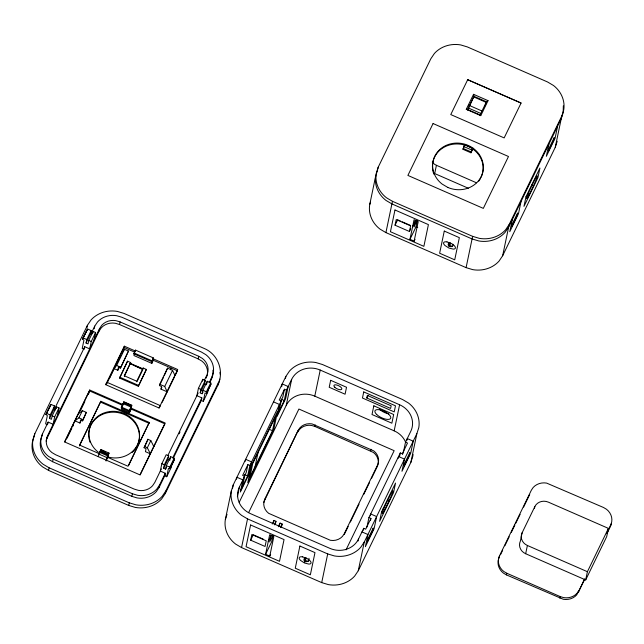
<?xml version="1.0" encoding="UTF-8"?>
<svg xmlns="http://www.w3.org/2000/svg" width="644" height="644" viewBox="0 0 644 644"><rect width="100%" height="100%" fill="white"/><g stroke="black" fill="none" stroke-linecap="round" stroke-linejoin="round"><path stroke-width="0.97" d="M563.331 105.833L563.178 112.603L561.246 118.665L508.639 227.074L505.041 232.412A28.328 25.865 11.8 0 1 478.742 240.953L472.076 238.948L391.914 203.915L385.973 200.413A28.328 25.865 11.8 0 1 375.718 175.884L377.658 169.823M135.473 351.696L135.522 350.119L153.385 357.927L153.32 360.286L151.823 363.361L133.96 355.56L134.596 352.526L133.944 353.87L151.807 361.678L152.459 360.326L151.823 363.361M281.509 526.792L282.112 523.983L280.092 523.105L278.345 526.695M272.71 535.671L269.659 541.95L271.019 535.438M273.579 522.316L273.974 520.433L275.954 521.294L275.342 524.095M417.079 220.691L414.028 226.978L415.388 220.465M217.881 385.152C224.337 371.556 218.34 354.272 204.164 348.452L124.002 313.419L117.337 311.414A28.328 25.865 11.8 0 0 91.037 319.955L87.439 325.292L34.832 433.702L32.353 442.372A28.328 25.865 11.8 0 0 42.609 466.9L48.55 470.402L128.711 505.435L135.377 507.44A28.328 25.865 11.8 0 0 161.676 498.899L165.275 493.562L217.881 385.152L219.813 379.091M47.616 424.718L45.627 423.849L47.358 415.589L45.957 414.511L51.077 404.448L54.555 405.962L53.83 409.439L49.475 418.415L51.456 419.284L52.18 415.807L56.535 406.831L59.023 407.918L57.477 415.308M59.023 407.918L54.668 416.893L53.122 424.275L48.155 422.11L42.528 433.718L40.459 441.084A20.656 18.853 11.8 0 0 47.938 458.963L52.599 461.708L131.851 496.347L137.075 497.917A20.656 18.853 11.8 0 0 156.251 491.694L159.076 487.508L165.162 474.958M50.401 405.1L45.957 414.511M47.793 423.849L48.155 422.11M49.475 418.415L50.2 414.937L54.555 405.962M46.167 441.068L47.632 435.594L99.546 328.593L101.816 325.228A15.166 13.846 11.8 0 1 115.896 320.656L120.098 321.92L198.706 356.277L202.449 358.483A15.166 13.846 11.8 0 1 207.94 371.612L206.177 378.044L207.086 375.178M56.173 408.57L56.535 406.831M48.55 470.402L49.089 467.794L43.156 464.292A28.328 25.865 11.8 0 1 32.9 439.763L34.832 433.702M52.599 461.708L53.138 459.1L48.485 456.355A20.656 18.853 11.8 0 1 41.007 438.475L42.528 433.718M84.195 349.322L82.215 348.46L83.937 340.201L82.545 339.114L87.665 329.052L91.134 330.573L90.41 334.051L86.055 343.027L88.043 343.888L88.767 340.41L93.122 331.435L95.602 332.521L94.056 339.911M86.892 327.901L87.439 325.292M86.988 329.704L82.545 339.114M84.38 348.46L84.742 346.722L89.701 348.887L91.247 341.497L95.602 332.521M86.055 343.027L86.779 339.549L91.134 330.573M92.76 333.173L93.122 331.435M94.185 328.738L94.732 326.13L97.55 321.944A20.656 18.853 11.8 0 1 116.725 315.721L121.958 317.291L201.21 351.93L205.863 354.675A20.656 18.853 11.8 0 1 213.341 372.554L209.976 382.608M47.084 438.202L99.007 331.201L99.546 328.593M82.384 410.663L78.898 417.843L74.978 420.87L79.937 423.044L80.572 420.001L82.561 420.87L86.32 412.385L82.384 410.663L78.463 413.69M82.561 420.87L86.32 412.385M89.339 391.769L89.709 390.031L123.737 404.899M79.405 445.954L100.842 401.284L149.263 422.448L128.695 465.33M106.864 383.671L124.05 347.502L134.58 352.099M207.392 374.22A15.166 13.846 11.8 0 0 201.902 361.091L198.159 358.885L119.559 324.528L120.098 321.92M98.274 456.652L99.868 451.38L107.806 454.849L107.081 458.327L107.516 457.425L108.933 453.022L100.995 449.552L100.126 451.347L108.063 454.817L108.933 453.022L107.773 457.401L106.027 460.991L107.806 454.849M99.321 453.988L99.868 451.38M100.995 449.552L100.464 450.889M124.493 349.322L116.653 365.478L113.851 368.521L117.82 370.26L118.456 367.217L120.444 368.086L128.462 351.061L124.493 349.322L121.692 352.373M135.369 351.02L124.324 346.198L123.785 348.807L121.611 353.274M120.444 368.086L128.462 351.061M130.66 362.556L124.252 375.75L136.761 381.208L143.161 368.014L146.285 369.382L146.108 370.252L138.331 386.271L119.575 378.076L127.528 361.187L130.66 362.556L124.364 376.394M127.528 361.187L119.575 378.076M121.998 406.952L121.523 409.23L129.46 412.699L130.096 409.656L129.227 411.452L121.281 407.982L121.466 407.113L122.956 403.555L130.893 407.024L130.08 410.936L131.762 405.229L123.825 401.759L122.98 404.609M122.771 404.424L122.956 403.555M133.944 353.87L135.522 350.119M129.227 411.452L130.893 407.024M129.46 412.699L131.199 409.109L131.762 405.229M138.331 386.271L146.285 369.382M143.161 368.014L142.976 368.883L130.474 363.425M151.807 361.678L153.385 357.927M128.711 505.435L129.259 502.827L49.089 467.794M131.851 496.347L132.398 493.739L53.138 459.1M144.353 446.453L147.331 447.757L150.39 453.835L145.431 451.669L146.067 448.626L144.079 447.757L147.838 439.272L150.817 440.577L153.876 446.654M147.565 440.577L147.838 439.272M159.72 384.299L164.719 386.489L167.239 391.858L160.984 389.121L161.531 386.513L159.446 385.603L159.72 384.299L167.561 368.143L172.56 370.332L175.079 375.702L177.438 370.831L153.32 360.286M167.561 368.143L164.236 375.734M166.458 467.335L165.589 469.13L163.6 468.26L167.955 459.285L168.688 455.807L166.2 454.72L161.845 463.696L160.308 471.086L165.267 473.26L164.719 475.86L166.707 476.729L171.062 467.753L171.827 464.083M159.076 487.508L159.615 484.9L165.275 473.243M163.6 468.26L164.333 464.783L168.688 455.807M165.589 469.13L166.313 465.652L170.668 456.676L174.146 458.19L174.363 459.711L170.008 468.687L168.43 468.47L166.707 476.729M170.129 459.285L170.668 456.676M170.008 468.687L174.46 459.277M165.275 493.562L165.822 490.953L218.429 382.544M198.159 358.885L198.706 356.277M203.045 391.938L202.176 393.734L200.187 392.864L204.542 383.888L205.267 380.411L202.788 379.332L198.433 388.308L196.887 395.698L201.854 397.863L201.306 400.471L203.287 401.341L207.65 392.365L208.608 387.777M202.401 381.176L202.788 379.332M200.187 392.864L200.912 389.387L205.267 380.411M202.176 393.734L202.9 390.256L207.255 381.28L210.725 382.802L210.95 384.323L206.595 393.299L205.017 393.082L203.287 401.341M206.708 383.888L207.255 381.28M206.595 393.299L211.039 383.888M225.352 519.547L231.349 490.865L233.281 484.803L285.888 376.394L289.486 371.057A28.328 25.865 11.8 0 1 315.785 362.508L322.451 364.512L402.613 399.554L408.554 403.055A28.328 25.865 11.8 0 1 418.809 427.576L416.869 433.637L410.88 462.328L358.273 570.737L354.675 576.074A28.328 25.865 11.8 0 1 328.376 584.615L321.71 582.611L241.548 547.577L235.607 544.075A28.328 25.865 11.8 0 1 225.352 519.547L227.01 514.355M232.484 488.627L233.281 484.803M236.541 479.16L236.936 477.268L242.893 479.869L240.349 492.04L249.059 474.089L251.603 461.917L245.646 459.317L245.251 461.217M237.386 496.709L239.407 487.049L244.631 476.278L242.651 475.409L247.876 464.638L249.856 465.507L247.682 475.94L244.277 474.451M242.458 486.711L244.631 476.278M247.876 464.638L246.241 472.463L243.625 477.848M255.08 466.626L257.986 452.716M241.548 547.577L247.538 518.887L241.605 515.385A28.328 25.865 11.8 0 1 231.349 490.865M281.645 386.73L282.233 383.921L288.182 386.529L285.646 398.692L276.936 416.644L279.472 404.48L273.523 401.872M272.501 430.723L275.407 416.813L252.762 463.487L249.856 477.397L272.501 430.723L269.103 429.242M250.669 540.179L251.852 534.528L266.238 540.815L265.062 546.466L250.669 540.179L253.285 534.794L263.179 539.117M285.485 378.302L285.888 376.394M279.037 411.315L281.219 400.89L279.23 400.021L284.463 389.25L286.443 390.119L284.262 400.544L277.298 414.905M284.463 389.25L282.821 397.074L280.647 401.558M263.863 502.61L264.797 499.148L298.188 430.345L299.871 427.841A13.065 11.93 11.8 0 1 312.002 423.897L373.745 450.881A13.065 11.93 11.8 0 1 378.479 462.199L377.247 466.602L371.604 478.218M239.23 502.272L286.218 405.422L291.668 379.348A21.751 19.851 11.8 0 1 320.229 370.067L399.61 404.762A21.751 19.851 11.8 0 1 410.743 431.391L405.519 442.162L403.345 452.595L402.468 454.39M265.594 554.291L269.675 534.729L273.845 536.557L269.756 556.11L265.594 554.291L271.688 541.725L272.959 535.639M264.467 500.718L298.188 430.345M286.218 405.422A21.751 19.851 11.8 0 1 314.779 396.149L320.229 370.067M377.247 466.602L378.149 463.761A13.065 11.93 11.8 0 0 373.423 452.45L314.803 426.4L315.133 424.839M557.189 141.294L555.249 147.355L502.642 255.765L499.052 261.102A28.328 25.865 11.8 0 1 472.744 269.643L466.087 267.638L385.917 232.605L379.984 229.095A28.328 25.865 11.8 0 1 369.728 204.575L375.718 175.884M377.835 168.953L378.197 167.215L430.804 58.805L434.402 53.468A28.328 25.865 11.8 0 1 460.702 44.927L467.367 46.931L547.529 81.965L553.47 85.475A28.328 25.865 11.8 0 1 563.725 109.995L561.785 116.057L555.249 147.355M304.475 561.294L305.24 557.648M304.781 562.244L306.198 557.833M385.917 232.605L392.454 201.306L386.521 197.805A28.328 25.865 11.8 0 1 376.265 173.276L378.197 167.215M395.046 225.207L396.221 219.556L410.614 225.843L409.431 231.494L395.046 225.207L397.654 219.821L400.359 220.997M321.71 582.611L327.707 553.929L247.538 518.887M366.798 398.008L367.338 395.408L391.158 405.817L390.61 408.425L366.798 398.008L368.102 395.319M409.962 239.318L414.052 219.757L418.222 221.576L414.132 241.138L409.962 239.318L416.064 226.752L417.336 220.667M370.638 450.8L370.96 449.238M432.269 162.087A10.328 9.427 11.8 0 0 436.423 165.291L434.7 173.55L468.341 188.249M358.08 541.024L358.483 539.092L363.707 528.322L365.695 529.191L370.92 518.42L368.94 517.551L400.294 452.933L402.283 453.795L407.507 443.032L405.519 442.162M363.313 530.221L363.707 528.322M366.959 527.034L368.94 517.551M358.273 570.737L364.271 542.047L416.869 433.637M370.284 515.836L370.678 513.96L376.635 516.569L374.092 528.74L365.381 546.684L367.925 534.52L361.968 531.912M370.509 520.376L370.92 518.42M405.648 442.235A21.751 19.851 11.8 0 0 394.16 430.844L399.61 404.762M398.153 458.415L398.556 456.524L404.504 459.124L401.961 471.295L410.671 453.344L413.215 441.172L407.266 438.572L406.871 440.44M472.575 148.579L470.957 152.789L463.012 149.319L464.541 144.377M399.505 456.725L400.294 452.933M464.638 145.109L463.012 149.319M448.852 246.322L449.617 242.667M450.567 242.852L450.019 245.469L452.7 246.644M472.326 148.603L470.957 152.789L472.261 150.1M472.921 148.112L472.511 150.068L472.946 149.175M486.156 103.306L486.478 101.776L488.039 100.649L473.549 94.322L466.28 109.311L480.77 115.638L488.039 100.649M466.087 267.638L472.624 236.348L392.454 201.306M502.642 255.765L509.187 224.466L561.785 116.057M512.294 219.54L509.75 231.711L518.46 213.76L521.004 201.588M548.881 144.151L546.337 156.323L555.048 138.371L557.591 126.2M606.906 533.707L610.399 526.51L611.72 521.801A14.498 13.234 11.8 0 0 606.471 509.251L603.476 507.48L546.643 483.097A14.498 13.234 11.8 0 0 533.184 487.476L531.372 490.165L499.494 555.853L498.174 560.562A14.498 13.234 11.8 0 0 503.423 573.112L506.417 574.883L563.25 599.266A14.498 13.234 11.8 0 0 576.71 594.887L584.639 579.6M506.417 574.883L506.764 573.232L503.769 571.461A14.498 13.234 11.8 0 1 498.52 558.912L499.494 555.853M522.099 532.83L520.376 541.081A10.328 9.427 11.8 0 0 525.665 553.727L585.67 579.962L606.688 536.645L608.419 528.386L548.406 502.159A10.328 9.427 11.8 0 0 534.842 506.562L522.099 532.83A10.328 9.427 11.8 0 0 527.388 545.476L525.665 553.727M534.456 508.398L534.842 506.562M559.886 598.252L560.232 596.602L506.764 573.232M578.521 592.198L584.543 578.851M585.67 579.962L587.4 571.703L608.419 528.386M280.092 523.105L278.611 526.671M47.632 435.594L46.408 439.417A15.166 13.846 11.8 0 0 51.898 452.547L55.642 454.753L134.25 489.11L138.452 490.374A15.166 13.846 11.8 0 0 152.531 485.801L154.802 482.436L161.37 468.896M211.28 379.92L212.794 375.162A20.656 18.853 11.8 0 0 212.906 370.228M264.797 499.148L263.887 501.998A13.065 11.93 11.8 0 0 268.62 513.308L330.364 540.292A13.065 11.93 11.8 0 0 342.495 536.347L344.186 533.844L377.569 465.04M369.728 204.575L370.558 201.975M410.88 462.328L412.812 456.266A28.328 25.865 11.8 0 0 413.054 454.35M610.399 526.51L611.373 523.451M280.599 527.541L281.895 524.844M46.046 414.076L51.077 404.448M82.633 338.68L87.665 329.052M54.257 409.544L84.742 346.722M90.828 334.172L94.732 326.13M89.709 390.031L64.529 441.905L139.949 474.87L165.122 422.987L131.094 408.119M64.778 441.897L89.524 390.9L122.352 405.245M67.024 438.25L71.798 428.413M72.667 426.626L73.537 424.831M80.484 410.526L84.823 401.582M88.292 394.426L89.162 392.639M79.937 423.044L81.683 419.453M160.026 406.461L159.052 407.99L105.664 384.653L124.324 346.198M109.464 378.31L120.742 355.061M100.842 401.284L79.59 445.084L99.828 453.931M117.82 370.26L119.559 366.669M121.281 407.982L122.159 406.187M136.866 381.86L142.839 369.551L129.645 363.409L132.358 364.601M130.716 407.894L129.404 410.582L121.466 407.113M159.446 385.603L163.367 377.529M160.984 389.121L161.853 387.326M170.402 369.72L171.191 368.102M164.719 386.489L172.56 370.332M149.263 422.448L128.011 466.248L107.773 457.401M159.052 407.99L177.712 369.527L152.861 358.668M162.199 402.242L174.645 376.595M144.079 447.757L147.13 441.47M147.331 447.757L150.817 440.577M140.191 474.861L164.936 423.857L131.199 409.109M167.939 455.356L198.199 393.001M204.188 380.66L206.716 375.436M179.121 433.79L179.998 431.995M172.664 458.005L201.814 397.936M209.211 382.689L211.828 377.312M173.429 457.924L201.709 399.642M170.105 468.252L169.791 467.166L174.146 458.19M206.684 392.864L206.37 391.777L210.725 382.802M249.856 465.507L281.219 400.89M286.443 390.119L291.668 379.348M240.711 490.301L249.421 472.35M248.64 512.616L298.905 409.037L394.16 450.679L346.037 549.855M467.689 79.711L450.768 114.576L504.155 137.913L521.077 103.04L467.689 79.711L521.077 103.04M466.28 109.311L467.568 109.504L473.968 96.31L473.549 94.322M467.673 110.156L473.968 96.31L486.478 101.776L480.07 114.97L480.77 115.638M409.431 231.494L410.735 228.805M412.595 226.712L415.211 221.327M272.227 524.023L273.974 520.433M274.473 524.86L275.954 521.294M268.226 541.685L270.842 536.299M414.132 241.138L415.002 239.343M484.876 105.946L485.729 104.183M280.8 526.679L282.112 523.983M269.756 556.11L270.633 554.315M449.367 242.651C445.044 245.597 453.4 249.26 452.941 244.213M304.998 557.632C300.933 561.528 309.353 564.136 309.007 558.292M344.29 534.52L348.195 526.478M350.36 522.01L359.03 504.139M363.804 494.302L369.439 482.686M529.135 194.746L533.49 185.77A7.615 0.692 -66.4 0 0 537.168 176.44A7.615 0.692 -66.4 0 0 534.761 179.684L530.406 188.66A7.615 0.692 -66.4 0 0 526.72 197.982A7.615 0.692 -66.4 0 0 529.135 194.746L527.428 193.997M384.758 509.718L389.113 500.742A7.615 0.692 -66.4 0 0 392.8 491.42A7.615 0.692 -66.4 0 0 390.385 494.656L386.03 503.632A7.615 0.692 -66.4 0 0 382.343 512.962A7.615 0.692 -66.4 0 0 384.758 509.718L383.059 508.977M500.46 554.806L502.642 550.306M504.824 545.806L509.195 536.806M511.376 532.306L514.87 525.11M515.739 523.314L520.111 514.315M523.604 507.11L529.714 494.512M606.817 532.95L610.745 524.852M105.664 384.653L107.129 382.367L160.517 405.704M99.007 331.201L101.269 327.836A15.166 13.846 11.8 0 1 115.357 323.264L119.559 324.528M159.615 484.9L156.798 489.086A20.656 18.853 11.8 0 1 137.623 495.308L132.398 493.739M165.822 490.953L162.224 496.291A28.328 25.865 11.8 0 1 135.924 504.832L129.259 502.827M297.858 431.907L299.549 429.403A13.065 11.93 11.8 0 1 311.68 425.467L314.803 426.4M509.187 224.466L505.588 229.803A28.328 25.865 11.8 0 1 479.289 238.344L472.624 236.348M364.271 542.047L360.672 547.384A28.328 25.865 11.8 0 1 334.373 555.933L327.707 553.929M578.867 590.548L577.056 593.237A14.498 13.234 11.8 0 1 563.597 597.608L560.232 596.602M473.831 96.97L486.333 102.436M468.921 105.278L482.662 111.283M468.26 107.959L481.173 113.602M467.568 109.504L480.07 114.97M464.123 144.449L471.432 147.645M464.066 146.655L472.004 150.124M463.197 148.45L471.134 151.92M531.783 185.029L533.49 185.77M436.423 165.291L476.431 182.775M416.064 226.752L417.731 227.477M402.154 221.786L410.244 225.328M314.779 396.149L394.16 430.844M280.865 399.063L284.262 400.544M134.121 353.001L151.984 360.809M204.542 383.888L206.531 384.758M90.41 334.051L91.738 334.622M83.309 338.028L86.779 339.549M88.767 340.41L91.247 341.497M198.433 388.308L200.912 389.387M202.9 390.256L206.37 391.777M134.169 365.389L142.324 368.956M116.653 365.478L120.621 367.217M527.388 545.476L587.4 571.703M119.76 377.207L138.516 385.402M387.414 500.002L389.113 500.742M124.872 402.548L131.046 405.245M123.39 402.653L131.328 406.123M100.657 402.154L149.086 423.317M78.898 417.843L82.835 419.566M53.83 409.439L55.151 410.019M167.955 459.285L169.944 460.154M46.722 413.424L50.2 414.937M52.18 415.807L54.668 416.893M161.845 463.696L164.333 464.783M166.313 465.652L169.791 467.166M102.67 450.76L105.31 451.919M100.303 450.478L108.24 453.948M99.434 452.273L107.371 455.743M98.814 454.044L106.751 457.514M305.65 560.449L308.331 561.616M123.825 401.759L123.986 402.162M239.407 487.049A21.751 19.851 11.8 0 0 250.54 513.671L329.929 548.374A21.751 19.851 11.8 0 0 358.483 539.092M388.791 413.875A8.702 3.462 25.9 0 1 379.324 409.133M219.966 372.321A28.328 25.865 11.8 0 1 220.119 374.253M136.89 446.421A25.446 23.232 11.8 0 1 131.956 452.619M90.112 442.356A25.446 23.232 11.8 0 1 88.977 438.081M88.856 437.212A25.446 23.232 11.8 0 1 117.9 412.587A25.446 23.232 11.8 0 1 137.285 445.648M98.395 452.297A25.446 23.232 11.8 0 1 101.889 413.867A25.446 23.232 11.8 0 1 139.41 432.631A25.446 23.232 11.8 0 1 107.629 456.918M480.617 178.203A25.446 23.232 11.8 0 1 478.709 181.157M433.839 174.13A25.446 23.232 11.8 0 1 458.794 144.023A25.446 23.232 11.8 0 1 481.012 177.43M251.385 465.338L247.755 482.726L273.885 428.872L277.516 411.484L251.385 465.338M250.597 524.973L246.056 546.708L279.504 561.318L284.044 539.583L250.597 524.973M330.654 380.322L329.205 387.269L345.079 394.217L346.528 387.261L330.654 380.322M299.895 546.04L295.266 568.209L310.352 574.802L314.98 552.633L299.895 546.04M394.973 209.992L390.433 231.727L423.873 246.346L428.413 224.611L394.973 209.992M363.731 391.93L362.459 398.016L394.217 411.894L395.488 405.809L363.731 391.93M373.826 405.825L372.007 414.519L391.858 423.197L393.669 414.503L373.826 405.825M368.03 538.746L367.483 541.354L372.715 530.592L373.254 527.983L368.03 538.746M381.602 511.771L379.606 521.334L393.54 492.612L395.537 483.048L381.602 511.771M444.271 231.067L439.635 253.237L454.72 259.83L459.349 237.66L444.271 231.067M404.617 463.358L404.07 465.966L409.294 455.195L409.842 452.587L404.617 463.358M512.399 223.774L511.859 226.382L517.084 215.611L517.631 213.003L512.399 223.774M525.979 196.79L523.975 206.354L537.917 177.631L539.914 168.068L525.979 196.79M548.986 148.386L548.438 150.994L553.671 140.223L554.21 137.615L548.986 148.386M433.074 123.543L407.894 175.418L483.314 208.382L508.486 156.5L433.074 123.543M446.992 241.886L445.672 241.766A6.529 2.6 25.9 0 0 444.899 245.453L448.949 248.053L453.32 249.131A6.529 2.6 25.9 0 0 454.092 245.445L451.565 243.601L446.992 241.886M302.616 556.859L301.295 556.738A6.529 2.6 25.9 0 0 300.531 560.425L304.58 563.033L308.951 564.104A6.529 2.6 25.9 0 0 309.716 560.417L307.188 558.573L302.616 556.859M447.781 187.412L442.122 184.071A25.446 23.232 11.8 0 1 446.735 145.133A25.446 23.232 11.8 0 1 483.322 166.732A25.446 23.232 11.8 0 1 447.781 187.412M334.8 387.269A4.347 1.731 25.9 0 0 341.61 389.395A4.347 1.731 25.9 0 0 337.19 385.136A4.347 1.731 25.9 0 0 334.8 387.269M376.716 414.519A8.702 3.462 25.9 0 0 390.32 418.761A8.702 3.462 25.9 0 0 381.49 410.252A8.702 3.462 25.9 0 0 376.716 414.519"/></g></svg>
